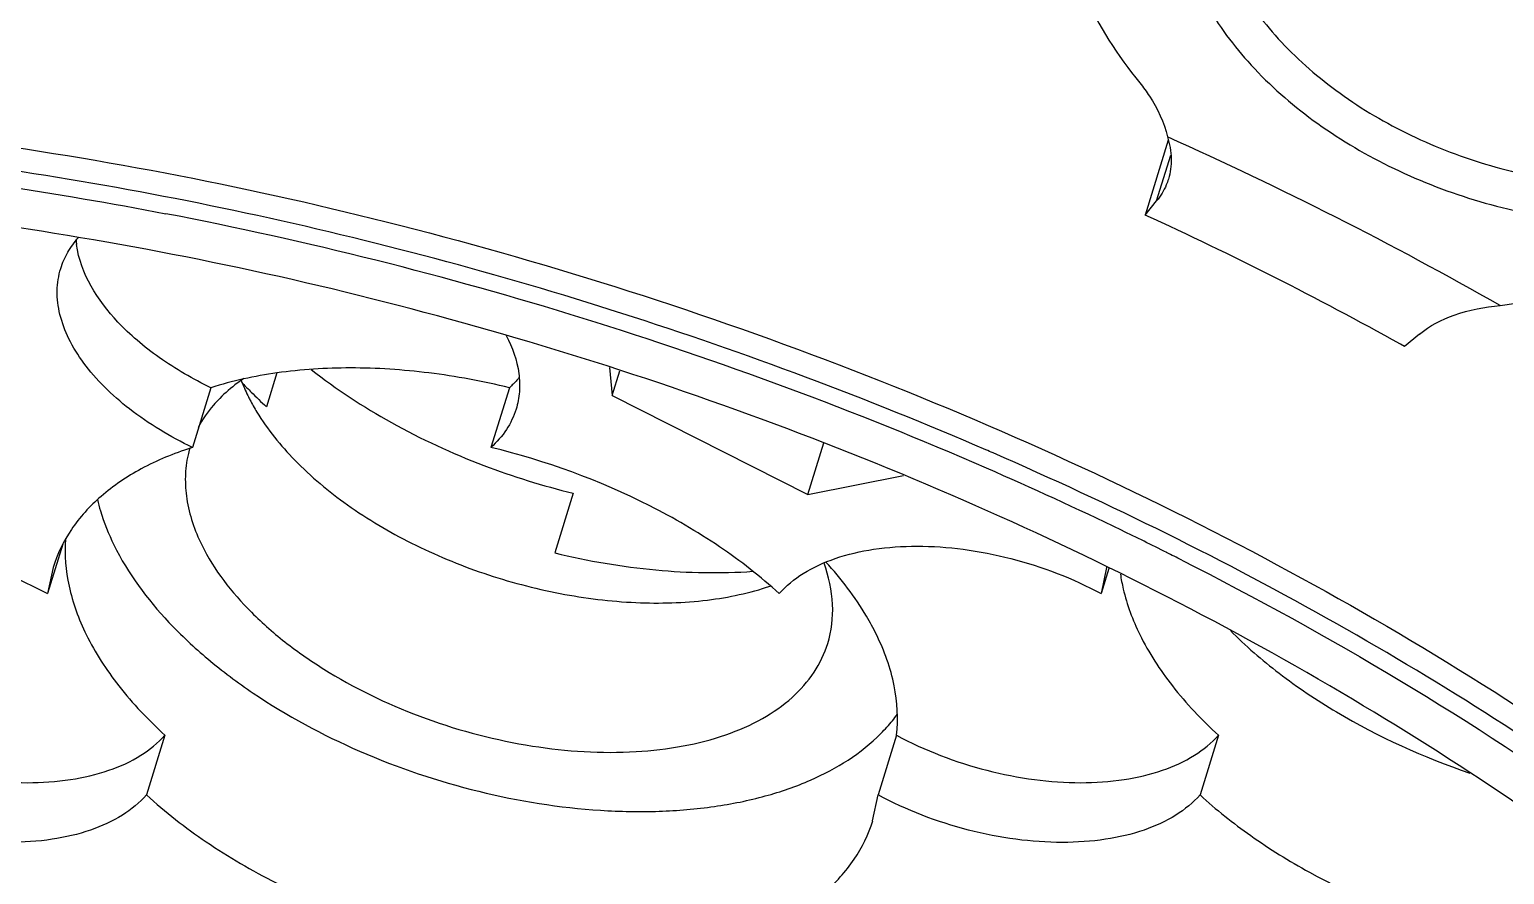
# Model space of a CAD drawing. Header units: millimetres. Extents: x 0 to 297, y 0 to 210.
# Drawn here: x 244.17 to 259.65, y 170.42 to 179.28 of the extents above; entities that cross this region are included whole.
import ezdxf

# ---------------------------------------------------------------- set-up
doc = ezdxf.new("R2010")
doc.units = ezdxf.units.MM
doc.header["$LTSCALE"] = 16.335
doc.layers.add('MEMBER', color=7, linetype='CONTINUOUS')

msp = doc.modelspace()

# ---------------------------------------------------------------- linework, layer by layer
at = {"layer": 'MEMBER', "color": 7, "linetype": 'Continuous'}
for p, q in [((256.1195, 178.1187), (255.8772, 177.3346)), ((255.8772, 177.3346), (255.9967, 177.4824)), ((258.5989, 175.9547), (258.5547, 175.9794)), ((258.7543, 176.0844), (258.5989, 175.9547)), ((246.7677, 175.6781), (246.658, 175.3232)), ((250.2568, 175.7347), (250.2842, 175.442)), ((250.2842, 175.442), (250.364, 175.7004)), ((246.0757, 175.5232), (245.8821, 174.8965)), ((249.2067, 175.5232), (249.0131, 174.8965)), ((250.2842, 175.442), (252.3365, 174.4015)), ((252.3365, 174.4015), (252.5041, 174.9439)), ((252.3365, 174.4015), (253.342, 174.6011)), ((249.8765, 174.4164), (249.6828, 173.7897)), ((244.5221, 173.8799), (244.3623, 173.363)), ((244.4193, 173.635), (244.3623, 173.363)), ((255.472, 173.635), (255.4151, 173.363)), ((255.4968, 173.6274), (255.4151, 173.363)), ((255.474, 173.6418), (255.4719, 173.6351)), ((245.5929, 171.8766), (245.3993, 171.2499)), ((253.2684, 171.8766), (253.0748, 171.2499)), ((256.6457, 171.8766), (256.452, 171.2499)), ((253.0178, 170.9779), (253.0748, 171.2499))]:
    msp.add_line(p, q, dxfattribs=at)
at = {"layer": 'MEMBER', "color": 9, "linetype": 'Continuous'}
msp.add_line((255.9967, 177.4824), (256.1457, 177.9645), dxfattribs=at)
at = {"layer": 'MEMBER', "color": 7, "linetype": 'Continuous'}
for centre, radius, start, end in [((239.2987, 140.6638), 41.0875, 60.38554, 65.84624), ((239.9546, 142.5532), 38.2528, 60.906, 65.40213), ((245.6319, 177.1562), 0.9758, 185.17614, 187.73806), ((248.1499, 176.2703), 1.8802, 200.90258, 206.2152), ((249.6133, 178.5807), 4.3979, 223.26338, 224.88349), ((249.7964, 178.7633), 4.6565, 224.886, 227.6264), ((246.9563, 174.5671), 1.1488, 163.8855, 167.43157), ((246.9763, 171.4586), 3.6079, 107.65617, 107.95418), ((238.1823, 137.8227), 40.365, 66.49433, 66.61083), ((251.728, 182.0448), 7.8499, 249.17483, 256.35762), ((251.8884, 173.1084), 1.7173, 318.15186, 324.01998), ((251.8099, 173.1783), 1.8225, 315.24723, 318.16098)]:
    msp.add_arc(centre, radius, start, end, dxfattribs=at)
at = {"layer": 'MEMBER', "color": 9, "linetype": 'Continuous'}
for centre, radius, start, end in [((237.794, 136.9553), 41.1413, 66.47888, 79.06004), ((238.4825, 138.6008), 39.3577, 64.17207, 66.44196), ((238.8723, 139.4178), 38.4526, 63.37921, 64.16453), ((239.0149, 139.7034), 38.1333, 63.11341, 63.37851)]:
    msp.add_arc(centre, radius, start, end, dxfattribs=at)
for points, knots in [([(256.5643, 180.4752), (256.6156, 180.252), (256.793, 179.8008), (257.2327, 179.189), (257.8328, 178.6445), (258.5635, 178.1948), (259.389, 177.8619), (260.5418, 177.5986), (261.4451, 177.6032), (262.0155, 177.7116)], [0, 0, 0, 0, 0.1034422, 0.2159158, 0.3376064, 0.4670487, 0.6015548, 0.737741, 1, 1, 1, 1]), ([(256.2211, 180.2846), (256.2773, 180.0462), (256.4708, 179.5643), (256.9462, 178.9113), (257.5931, 178.3292), (258.3793, 177.8469), (259.2666, 177.4876), (260.5047, 177.1998), (261.4752, 177.1978), (262.089, 177.3097)], [0, 0, 0, 0, 0.1029881, 0.2152852, 0.3370047, 0.4665935, 0.6012918, 0.7376576, 1, 1, 1, 1]), ([(238.6864, 178.4519), (240.2094, 178.4519), (243.3191, 178.2368), (246.3786, 177.6498), (247.9153, 177.2635)], [0, 0, 0, 0, 0.4900923, 1, 1, 1, 1]), ([(238.7053, 178.0304), (239.8413, 178.0304), (242.155, 177.9091), (244.4464, 177.5715), (245.6018, 177.349)], [0, 0, 0, 0, 0.4912342, 1, 1, 1, 1]), ([(247.9153, 177.2635), (249.526, 176.8586), (252.6771, 175.8635), (257.1131, 173.8582), (260.4814, 171.791), (262.8667, 169.9433), (264.4446, 168.5118), (265.8251, 167.0263), (266.9935, 165.502), (267.9371, 163.9548), (268.6451, 162.4002), (269.109, 160.8542), (269.3218, 159.3329), (269.2792, 157.8539), (269.0785, 156.9034), (268.9375, 156.4473)], [0, 0, 0, 0, 0.1537672, 0.3050839, 0.4497266, 0.5184321, 0.5841997, 0.6467584, 0.7059424, 0.761714, 0.8141903, 0.8636678, 0.91064, 0.9557979, 1, 1, 1, 1]), ([(256.2598, 173.7146), (257.8124, 172.9274), (260.0261, 171.6095), (262.6755, 169.5601), (264.4005, 167.9662), (265.8769, 166.3082), (267.0848, 164.6074), (268.0077, 162.8854), (268.6315, 161.1639), (268.9452, 159.4649), (268.9405, 157.8123), (268.6142, 156.2319), (267.9705, 154.7506), (267.0216, 153.3926), (265.785, 152.1771), (264.2813, 151.119), (263.1542, 150.5462), (262.5569, 150.2864)], [0, 0, 0, 0, 0.16449, 0.2422368, 0.3162305, 0.3861008, 0.4516532, 0.5129114, 0.5701629, 0.6239995, 0.6753332, 0.7253564, 0.7754271, 0.8268971, 0.8809424, 0.9384535, 1, 1, 1, 1])]:
    msp.add_open_spline(points, degree=3, knots=knots, dxfattribs=at)
at = {"layer": 'MEMBER', "color": 7, "linetype": 'Continuous'}
for points, knots in [([(255.1079, 179.9817), (255.1447, 179.8721), (255.3223, 179.4206), (255.5879, 179.006), (255.8209, 178.72)], [0, 0, 0, 0, 0.2386686, 1, 1, 1, 1]), ([(255.8209, 178.72), (255.8567, 178.6761), (255.9832, 178.5049), (256.0757, 178.3064), (256.1111, 178.1541)], [0, 0, 0, 0, 0.2660305, 1, 1, 1, 1]), ([(254.2061, 174.8709), (252.9584, 175.4105), (250.4046, 176.3661), (246.4764, 177.4155), (242.5328, 178.0625), (239.9033, 178.2169), (238.6138, 178.2169)], [0, 0, 0, 0, 0.2541273, 0.5087609, 0.7589396, 1, 1, 1, 1]), ([(256.1111, 178.1541), (256.1341, 178.0806), (256.1615, 177.9316), (256.1416, 177.7806), (256.1203, 177.7116)], [0, 0, 0, 0, 0.5161391, 1, 1, 1, 1]), ([(256.1203, 177.7116), (256.114, 177.6911), (256.0842, 177.6092), (256.038, 177.5334), (255.9967, 177.4824)], [0, 0, 0, 0, 0.2467438, 1, 1, 1, 1]), ([(264.3789, 167.2235), (263.5037, 168.1812), (261.4994, 170.0128), (258.0318, 172.3719), (254.0973, 174.381), (249.8481, 175.9618), (245.4479, 177.0538), (241.0659, 177.6148), (236.8719, 177.6233), (234.1837, 177.2417), (232.9208, 176.9448)], [0, 0, 0, 0, 0.1137189, 0.2368082, 0.3666451, 0.5000002, 0.6333551, 0.7631921, 0.8862816, 1, 1, 1, 1]), ([(244.4998, 176.7743), (244.5179, 176.8331), (244.5688, 176.9489), (244.6435, 177.0506), (244.686, 177.098)], [0, 0, 0, 0, 0.4919359, 1, 1, 1, 1]), ([(246.0757, 175.5232), (245.887, 175.6135), (245.619, 175.7675), (245.3015, 176.0133), (244.9415, 176.3537), (244.7063, 176.7206), (244.665, 177.0248)], [0, 0, 0, 0, 0.2957129, 0.4346623, 0.565921, 1, 1, 1, 1]), ([(245.8821, 174.8965), (245.6495, 175.0078), (245.3232, 175.2027), (244.9564, 175.5222), (244.7402, 175.7694), (244.5809, 176.0247), (244.4832, 176.2823), (244.4513, 176.5357), (244.4764, 176.6987), (244.4998, 176.7743)], [0, 0, 0, 0, 0.3077691, 0.448981, 0.5793711, 0.6982848, 0.8063242, 0.9056381, 1, 1, 1, 1]), ([(259.6025, 176.384), (259.6649, 176.3954), (259.9249, 176.4319), (260.19, 176.4278), (260.3875, 176.4048)], [0, 0, 0, 0, 0.2419482, 1, 1, 1, 1]), ([(258.7543, 176.0844), (258.8611, 176.1734), (259.1378, 176.3149), (259.4389, 176.3702), (259.6025, 176.384)], [0, 0, 0, 0, 0.4584163, 1, 1, 1, 1]), ([(249.1737, 176.0701), (249.2385, 175.9462), (249.309, 175.749), (249.3185, 175.482), (249.2951, 175.3571), (249.2769, 175.298)], [0, 0, 0, 0, 0.5264442, 0.7670723, 1, 1, 1, 1]), ([(249.2067, 175.5232), (248.9288, 175.5906), (248.3758, 175.693), (247.5567, 175.7476), (246.7867, 175.6996), (246.3009, 175.5949), (246.0757, 175.5232)], [0, 0, 0, 0, 0.2710212, 0.5316238, 0.7760497, 1, 1, 1, 1]), ([(247.1281, 175.715), (247.3916, 175.5062), (247.9735, 175.125), (248.6045, 174.8344), (248.9372, 174.7078)], [0, 0, 0, 0, 0.4857079, 1, 1, 1, 1]), ([(246.4211, 175.6182), (246.3978, 175.6026), (246.3085, 175.5401), (246.2252, 175.469), (246.1683, 175.4115)], [0, 0, 0, 0, 0.257674, 1, 1, 1, 1]), ([(249.3094, 175.6302), (249.3017, 175.6208), (249.2694, 175.5833), (249.2344, 175.5482), (249.2067, 175.5232)], [0, 0, 0, 0, 0.2461407, 1, 1, 1, 1]), ([(246.1683, 175.4115), (246.1452, 175.3883), (246.0586, 175.2948), (245.9852, 175.1888), (245.9411, 175.1051)], [0, 0, 0, 0, 0.2570496, 1, 1, 1, 1]), ([(246.4631, 175.4398), (246.4702, 175.4254), (246.4997, 175.3669), (246.532, 175.3099), (246.5577, 175.2677)], [0, 0, 0, 0, 0.2454893, 1, 1, 1, 1]), ([(246.5577, 175.2677), (246.6691, 175.0846), (246.9588, 174.7273), (247.5123, 174.2669), (248.1827, 173.8699), (248.9341, 173.558), (249.7261, 173.3477), (250.5162, 173.2504), (251.2616, 173.2713), (251.7307, 173.3697), (251.944, 173.4421)], [0, 0, 0, 0, 0.1067298, 0.2265824, 0.3567765, 0.4930122, 0.6302788, 0.7634441, 0.8878555, 1, 1, 1, 1]), ([(249.2769, 175.298), (249.2536, 175.2227), (249.1827, 175.0747), (249.0745, 174.952), (249.0131, 174.8965)], [0, 0, 0, 0, 0.4875557, 1, 1, 1, 1]), ([(245.8642, 174.8908), (245.6852, 174.8328), (245.3517, 174.6955), (244.9206, 174.4077), (244.5977, 174.0538), (244.4628, 173.7761), (244.4192, 173.6351)], [0, 0, 0, 0, 0.2842297, 0.5415645, 0.7769599, 1, 1, 1, 1]), ([(252.0378, 173.363), (251.8419, 173.5419), (251.4065, 173.8796), (250.4197, 174.4544), (249.5879, 174.7571), (249.0131, 174.8965)], [0, 0, 0, 0, 0.2327468, 0.4811638, 1, 1, 1, 1]), ([(245.835, 174.8171), (245.8185, 174.7432), (245.7999, 174.5892), (245.8219, 174.2649), (245.9043, 174.0254), (245.979, 173.8731)], [0, 0, 0, 0, 0.2338745, 0.4758764, 1, 1, 1, 1]), ([(268.8649, 156.2123), (268.9817, 156.5901), (269.1594, 157.3706), (269.2501, 158.581), (269.1655, 159.8254), (268.9072, 161.0936), (268.4779, 162.3763), (267.6624, 164.1368), (266.2109, 166.3194), (263.9255, 168.7752), (261.1192, 171.0682), (257.8736, 173.1335), (255.5124, 174.3028), (254.2814, 174.8382)], [0, 0, 0, 0, 0.0463533, 0.0934006, 0.1417868, 0.192067, 0.2446837, 0.2999603, 0.4190805, 0.5500053, 0.6918241, 0.8426672, 1, 1, 1, 1]), ([(244.8846, 174.3499), (244.894, 174.3101), (244.9378, 174.1465), (245.0014, 173.9884), (245.0579, 173.8731)], [0, 0, 0, 0, 0.2415682, 1, 1, 1, 1]), ([(244.5507, 173.934), (244.5381, 173.77), (244.5673, 173.4211), (244.6882, 173.0947), (244.7674, 172.9331)], [0, 0, 0, 0, 0.4774408, 1, 1, 1, 1]), ([(240.9851, 173.363), (241.0576, 173.4451), (241.2416, 173.5939), (241.5822, 173.7479), (241.9871, 173.8413), (242.4404, 173.8713), (242.9243, 173.8369), (243.5834, 173.7076), (244.0637, 173.5232), (244.3623, 173.363)], [0, 0, 0, 0, 0.0917553, 0.195035, 0.3108208, 0.4380746, 0.5742979, 0.7160639, 1, 1, 1, 1]), ([(245.0579, 173.8731), (245.2042, 173.575), (245.5205, 173.1513), (246.045, 172.6615), (246.6943, 172.1764), (247.6353, 171.6706), (248.8672, 171.2559), (249.9355, 171.0843), (250.7667, 171.0687), (251.3466, 171.1171), (251.8816, 171.2248), (252.4914, 171.4339), (252.8966, 171.6858), (253.1041, 171.8952)], [0, 0, 0, 0, 0.108676, 0.1697834, 0.2347917, 0.3733838, 0.5173526, 0.6584364, 0.7254938, 0.7890627, 0.8485209, 0.9035103, 1, 1, 1, 1]), ([(245.979, 173.8731), (246.108, 173.6103), (246.3977, 173.2402), (246.8786, 172.8227), (247.4753, 172.4164), (248.3297, 172.0157), (249.4216, 171.7318), (250.3402, 171.6732), (251.0205, 171.7514), (251.4684, 171.8658), (251.8566, 172.0349), (252.175, 172.2559), (252.4136, 172.5245), (252.5138, 172.7336), (252.5467, 172.8398)], [0, 0, 0, 0, 0.1137037, 0.17834, 0.247242, 0.3933687, 0.5422301, 0.683123, 0.7478056, 0.8075191, 0.8619642, 0.9114112, 0.9568427, 1, 1, 1, 1]), ([(249.6828, 173.7897), (250.0316, 173.7051), (250.7218, 173.5871), (251.4228, 173.5729), (251.7607, 173.5968)], [0, 0, 0, 0, 0.5144528, 1, 1, 1, 1]), ([(252.0378, 173.363), (252.1103, 173.4451), (252.2943, 173.5939), (252.6349, 173.7479), (253.0399, 173.8413), (253.4931, 173.8713), (253.977, 173.8369), (254.6361, 173.7076), (255.1164, 173.5232), (255.4151, 173.363)], [0, 0, 0, 0, 0.0917553, 0.195035, 0.3108208, 0.4380746, 0.5742979, 0.7160639, 1, 1, 1, 1]), ([(252.5467, 172.8398), (252.5872, 172.9708), (252.621, 173.2607), (252.5576, 173.5435), (252.5075, 173.6826)], [0, 0, 0, 0, 0.4812079, 1, 1, 1, 1]), ([(253.057, 172.9331), (253.0249, 172.9985), (252.8769, 173.2705), (252.6869, 173.5184), (252.5278, 173.6934)], [0, 0, 0, 0, 0.2354722, 1, 1, 1, 1]), ([(255.6168, 173.5678), (255.6245, 173.5151), (255.6663, 173.2962), (255.7455, 173.0852), (255.8202, 172.9331)], [0, 0, 0, 0, 0.2391324, 1, 1, 1, 1]), ([(244.7674, 172.9331), (244.8611, 172.7423), (245.1079, 172.3629), (245.4184, 172.036), (245.5929, 171.8766)], [0, 0, 0, 0, 0.4734982, 1, 1, 1, 1]), ([(253.2684, 171.8766), (253.288, 172.0484), (253.2663, 172.4176), (253.1407, 172.7626), (253.057, 172.9331)], [0, 0, 0, 0, 0.4765795, 1, 1, 1, 1]), ([(255.8202, 172.9331), (255.9138, 172.7423), (256.1606, 172.3629), (256.4712, 172.036), (256.6457, 171.8766)], [0, 0, 0, 0, 0.4734979, 1, 1, 1, 1]), ([(256.7707, 172.9752), (256.9302, 172.8145), (257.2856, 172.5066), (258.1026, 171.959), (258.7981, 171.6453), (259.2842, 171.4799)], [0, 0, 0, 0, 0.2305626, 0.4770942, 1, 1, 1, 1]), ([(242.2157, 171.8766), (242.5144, 171.7164), (242.9947, 171.532), (243.6538, 171.4027), (244.1377, 171.3683), (244.5909, 171.3983), (244.9959, 171.4917), (245.3364, 171.6457), (245.5205, 171.7945), (245.5929, 171.8766)], [0, 0, 0, 0, 0.2839361, 0.4257021, 0.5619254, 0.6891792, 0.804965, 0.9082447, 1, 1, 1, 1]), ([(253.2684, 171.8766), (253.5671, 171.7164), (254.0474, 171.532), (254.7065, 171.4027), (255.1904, 171.3683), (255.6437, 171.3983), (256.0486, 171.4917), (256.3892, 171.6457), (256.5732, 171.7945), (256.6457, 171.8766)], [0, 0, 0, 0, 0.2839361, 0.4257021, 0.5619254, 0.6891792, 0.804965, 0.9082447, 1, 1, 1, 1]), ([(245.3993, 171.2499), (245.3268, 171.1678), (245.1428, 171.019), (244.8022, 170.865), (244.3973, 170.7716), (243.944, 170.7417), (243.4601, 170.776), (242.801, 170.9054), (242.3207, 171.0898), (242.0221, 171.2499)], [0, 0, 0, 0, 0.0917553, 0.195035, 0.3108208, 0.4380746, 0.5742979, 0.7160639, 1, 1, 1, 1]), ([(245.3993, 171.2499), (245.5952, 171.071), (246.0306, 170.7334), (247.0174, 170.1586), (247.8492, 169.8559), (248.4241, 169.7164)], [0, 0, 0, 0, 0.2327468, 0.4811638, 1, 1, 1, 1]), ([(256.452, 171.2499), (256.3795, 171.1678), (256.1955, 171.019), (255.8549, 170.865), (255.45, 170.7716), (254.9968, 170.7417), (254.5128, 170.776), (253.8538, 170.9054), (253.3734, 171.0898), (253.0748, 171.2499)], [0, 0, 0, 0, 0.0917553, 0.195035, 0.3108208, 0.4380746, 0.5742979, 0.7160639, 1, 1, 1, 1]), ([(256.452, 171.2499), (256.62, 171.0966), (256.9883, 170.8043), (257.8189, 170.2898), (258.9849, 169.8023), (260.2222, 169.5432), (261.1992, 169.4958), (261.6693, 169.5276), (261.8951, 169.5586)], [0, 0, 0, 0, 0.1165046, 0.2401387, 0.4996955, 0.7594188, 0.8832336, 1, 1, 1, 1]), ([(251.5551, 169.7164), (251.7362, 169.7741), (252.0739, 169.9111), (252.5105, 170.1998), (252.8376, 170.5558), (252.974, 170.8357), (253.0179, 170.9779)], [0, 0, 0, 0, 0.2845619, 0.5420133, 0.7772683, 1, 1, 1, 1])]:
    msp.add_open_spline(points, degree=3, knots=knots, dxfattribs=at)

doc.saveas('drawing.dxf')
